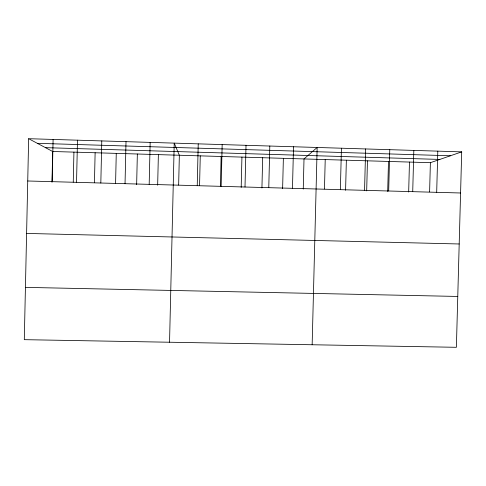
<?xml version="1.0" encoding="UTF-8"?>
<svg xmlns="http://www.w3.org/2000/svg" width="486" height="486" viewBox="0 0 486 486"><rect width="100%" height="100%" fill="white"/><g stroke="black" fill="none" stroke-linecap="round" stroke-linejoin="round"><path stroke-width="0.73" d="M28.65 138.698L24.3 339.665L456.384 347.302L461.7 151.869L28.65 138.698L52.67 151.492L430.389 162.689L461.7 151.869M51.996 182.286L52.67 151.492M52.178 181.667L53.102 139.446M73.258 182.129L73.927 152.118M76.539 182.341L77.481 140.187M94.448 182.712L95.122 152.75M100.827 183.015L101.781 140.922M115.583 183.301L116.263 153.376M125.042 183.684L126.008 141.663M136.645 184.631L137.35 154.001M149.184 184.358L150.156 142.392M157.664 185.215L158.375 154.627M169.547 342.229L174.231 143.127L179.352 155.247L178.648 185.051M197.237 185.688L198.233 143.856M199.558 185.628L200.268 155.866M220.413 186.071L221.124 156.486M221.154 186.351L222.163 144.585M241.19 187.402L241.931 157.1M245.005 187.013L246.019 145.308M261.93 187.979L262.677 157.713M268.776 187.669L269.803 146.031M282.621 188.55L283.374 158.327M292.475 188.331L293.514 146.754M303.252 189.121L304.011 158.94L317.151 147.471L312.152 344.75M324.472 188.957L325.219 159.572M340.37 189.655L341.433 148.212M345.589 190.293L346.366 160.198M364.561 190.33L365.636 148.947M366.675 190.876L367.459 160.823M387.7 191.46L388.49 161.443M388.678 190.998L389.766 149.682M408.671 192.043L409.467 162.069M412.723 191.66L413.817 150.411M429.606 191.873L430.389 162.689M436.689 192.328L437.795 151.14M25.43 287.372L457.769 296.448M26.602 233.426L459.191 243.978M27.738 180.986L460.582 192.991M37.331 143.321L450.413 155.769M45.459 147.653L439.806 159.432"/></g></svg>
